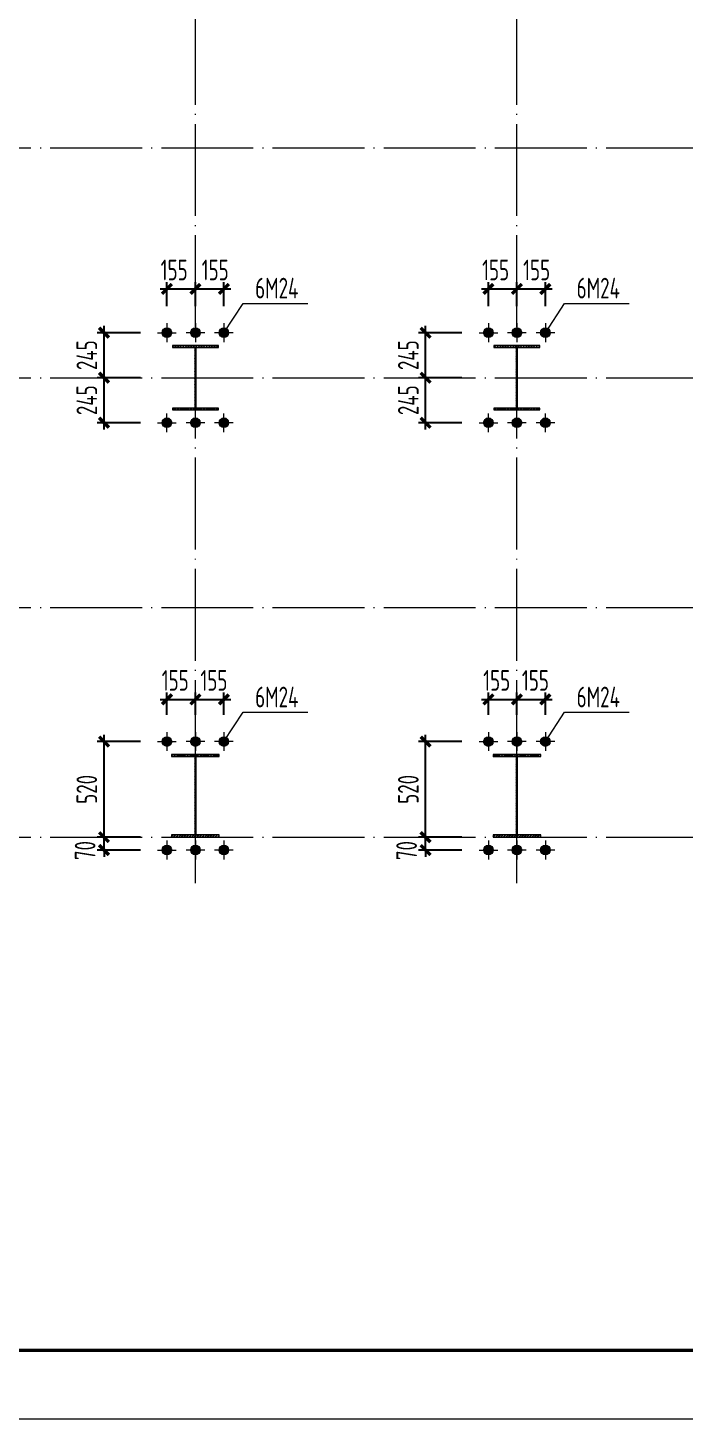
# Model space of a CAD drawing. Header units: millimetres. Extents: x 19781 to 898973, y -947928 to -267362.
# Drawn here: x 308317 to 322608, y -384690 to -354408 of the extents above; entities that cross this region are included whole.
import ezdxf
from ezdxf.enums import TextEntityAlignment as Align

# ---------------------------------------------------------------- set-up
doc = ezdxf.new("R2010")
doc.units = ezdxf.units.MM
doc.header["$LTSCALE"] = 100
doc.linetypes.add('CENTERX2', pattern=[101.599999, 63.5, -12.7, 12.7, -12.7])
doc.linetypes.add('DOTE', pattern=[2.42, 2, -0.2, 0.02, -0.2])
doc.layers.get('0').update_dxf_attribs({"lineweight": 18})
for name, color, linetype, lineweight in [('10', 7, 'Continuous', 18), ('11000', 4, 'Continuous', 18), ('BORDER', 7, 'Continuous', 18), ('DIM', 3, 'Continuous', 18), ('DOTE', 1, 'DOTE', 18), ('数字', 3, 'Continuous', 20), ('轴线', 1, 'CENTERX2', 13), ('钢柱', 4, 'Continuous', 20)]:
    doc.layers.add(name, color=color, linetype=linetype, lineweight=lineweight)
doc.styles.add('TSSD_REIN', font='tssdeng.shx', dxfattribs={"width": 0.7, "bigfont": 'hztxt.shx'})
doc.dimstyles.new('TSSD_100_100', dxfattribs={"dimtxt": 300, "dimasz": 100, "dimexe": 100, "dimexo": 250, "dimgap": 100, "dimtad": 1, "dimdec": 0, "dimzin": 0, "dimdsep": 46, "dimtxsty": 'TSSD_REIN', "dimblk": 'ARCHTICK', "dimcen": 0, "dimdle": 100, "dimclrt": 7, "dimadec": 0, "dimazin": 0, "dimtfac": 1, "dimtdec": 0, "dimtix": 1, "dimtmove": 2, "dimatfit": 3, "dimfxl": 1, "dimtolj": 1, "dimtzin": 0, "dimarcsym": 0})
pattern_1 = [(45, (0, 0), (-28.2842712, 28.2842712), []), (45, (0, 10), (-28.2842712, 28.2842712), [])]

# ---------------------------------------------------------------- blocks, each defined once
blk = doc.blocks.new('_ArchTick_0')
at = {"color": 0, "linetype": 'ByBlock'}
blk.add_lwpolyline([(-0.71, -0.71, 0.5, 0.5, 0), (0.71, 0.71, 0.5, 0.5, 0)], format="xyseb", dxfattribs=at)
blk = doc.blocks.new('*X237')
at = {"layer": 'DIM', "color": 0, "lineweight": -2, "ltscale": 100, "transparency": 16777216}
for p, q in [((311196, -369024), (312116, -369024)), ((311346, -369364), (311346, -368874)), ((311966, -369364), (311966, -368874))]:
    blk.add_line(p, q, dxfattribs=at)
at = {"layer": 'DIM', "color": 0, "lineweight": -2, "ltscale": 100, "transparency": 16777216, "xscale": 150, "yscale": 150, "zscale": 150, "rotation": 180}
blk.add_blockref('_ArchTick_0', (311346, -369024), dxfattribs=at)
at = {"layer": 'DIM', "color": 0, "lineweight": -2, "ltscale": 100, "transparency": 16777216, "xscale": 150, "yscale": 150, "zscale": 150}
blk.add_blockref('_ArchTick_0', (311966, -369024), dxfattribs=at)
at = {"layer": 'DIM', "color": 7, "ltscale": 100, "transparency": 16777216, "insert": (311526, -368611), "char_height": 450, "width": 2295, "attachment_point": 5, "style": 'TSSD_REIN'}
blk.add_mtext('155', dxfattribs=at)
blk = doc.blocks.new('_ARCHTICK')
at = {"color": 0, "linetype": 'ByBlock', "const_width": 0.5}
blk.add_lwpolyline([(-0.5, -0.5), (0.5, 0.5)], dxfattribs=at)
blk = doc.blocks.new('*X238')
at = {"layer": 'DIM', "color": 0, "lineweight": -2, "ltscale": 100, "transparency": 16777216}
for p, q in [((311816, -369024), (312736, -369024)), ((311966, -369364), (311966, -368874)), ((312586, -369364), (312586, -368874))]:
    blk.add_line(p, q, dxfattribs=at)
at = {"layer": 'DIM', "color": 0, "lineweight": -2, "ltscale": 100, "transparency": 16777216, "xscale": 150, "yscale": 150, "zscale": 150, "rotation": 180}
blk.add_blockref('_ArchTick_0', (311966, -369024), dxfattribs=at)
at = {"layer": 'DIM', "color": 0, "lineweight": -2, "ltscale": 100, "transparency": 16777216, "xscale": 150, "yscale": 150, "zscale": 150}
blk.add_blockref('_ArchTick_0', (312586, -369024), dxfattribs=at)
at = {"layer": 'DIM', "color": 7, "ltscale": 100, "transparency": 16777216, "insert": (312369, -368611), "char_height": 450, "width": 2295, "attachment_point": 5, "style": 'TSSD_REIN'}
blk.add_mtext('155', dxfattribs=at)
blk = doc.blocks.new('*X239')
at = {"layer": 'DIM', "color": 0, "lineweight": -2, "ltscale": 100, "transparency": 16777216}
for p, q in [((310767, -369943), (309827, -369943)), ((309977, -372173), (309977, -369793)), ((310767, -372023), (309827, -372023))]:
    blk.add_line(p, q, dxfattribs=at)
at = {"layer": 'DIM', "color": 0, "lineweight": -2, "ltscale": 100, "transparency": 16777216, "xscale": 150, "yscale": 150, "zscale": 150}
for p, rotation in [((309977, -369943), 90), ((309977, -372023), 270)]:
    blk.add_blockref('_ArchTick_0', p, dxfattribs=dict(at, rotation=rotation))
at = {"layer": 'DIM', "color": 7, "ltscale": 100, "transparency": 16777216, "insert": (309602, -370983), "char_height": 450, "width": 2430, "attachment_point": 5, "rotation": 90, "style": 'TSSD_REIN'}
blk.add_mtext('520', dxfattribs=at)
blk = doc.blocks.new('*X240')
at = {"layer": 'DIM', "color": 0, "lineweight": -2, "ltscale": 100, "transparency": 16777216}
for p, q in [((310767, -372023), (309827, -372023)), ((309977, -372023), (309977, -371873)), ((309977, -372303), (309977, -372023)), ((310767, -372303), (309827, -372303)), ((309977, -372303), (309977, -372453))]:
    blk.add_line(p, q, dxfattribs=at)
at = {"layer": 'DIM', "color": 0, "lineweight": -2, "ltscale": 100, "transparency": 16777216, "xscale": 150, "yscale": 150, "zscale": 150}
for p, rotation in [((309977, -372023), 270), ((309977, -372303), 90)]:
    blk.add_blockref('_ArchTick_0', p, dxfattribs=dict(at, rotation=rotation))
at = {"layer": 'DIM', "color": 7, "ltscale": 100, "transparency": 16777216, "insert": (309565, -372315), "char_height": 450, "width": 1530, "attachment_point": 5, "rotation": 90, "style": 'TSSD_REIN'}
blk.add_mtext('70', dxfattribs=at)
blk = doc.blocks.new('*X269')
at = {"layer": 'DIM', "color": 0, "lineweight": -2, "ltscale": 100, "transparency": 16777216}
for p, q in [((318196, -369024), (319116, -369024)), ((318346, -369364), (318346, -368874)), ((318966, -369364), (318966, -368874))]:
    blk.add_line(p, q, dxfattribs=at)
at = {"layer": 'DIM', "color": 0, "lineweight": -2, "ltscale": 100, "transparency": 16777216, "xscale": 150, "yscale": 150, "zscale": 150, "rotation": 180}
blk.add_blockref('_ArchTick_0', (318346, -369024), dxfattribs=at)
at = {"layer": 'DIM', "color": 0, "lineweight": -2, "ltscale": 100, "transparency": 16777216, "xscale": 150, "yscale": 150, "zscale": 150}
blk.add_blockref('_ArchTick_0', (318966, -369024), dxfattribs=at)
at = {"layer": 'DIM', "color": 7, "ltscale": 100, "transparency": 16777216, "insert": (318526, -368611), "char_height": 450, "width": 2295, "attachment_point": 5, "style": 'TSSD_REIN'}
blk.add_mtext('155', dxfattribs=at)
blk = doc.blocks.new('*X270')
at = {"layer": 'DIM', "color": 0, "lineweight": -2, "ltscale": 100, "transparency": 16777216}
for p, q in [((318816, -369024), (319736, -369024)), ((318966, -369364), (318966, -368874)), ((319586, -369364), (319586, -368874))]:
    blk.add_line(p, q, dxfattribs=at)
at = {"layer": 'DIM', "color": 0, "lineweight": -2, "ltscale": 100, "transparency": 16777216, "xscale": 150, "yscale": 150, "zscale": 150, "rotation": 180}
blk.add_blockref('_ArchTick_0', (318966, -369024), dxfattribs=at)
at = {"layer": 'DIM', "color": 0, "lineweight": -2, "ltscale": 100, "transparency": 16777216, "xscale": 150, "yscale": 150, "zscale": 150}
blk.add_blockref('_ArchTick_0', (319586, -369024), dxfattribs=at)
at = {"layer": 'DIM', "color": 7, "ltscale": 100, "transparency": 16777216, "insert": (319369, -368611), "char_height": 450, "width": 2295, "attachment_point": 5, "style": 'TSSD_REIN'}
blk.add_mtext('155', dxfattribs=at)
blk = doc.blocks.new('*X271')
at = {"layer": 'DIM', "color": 0, "lineweight": -2, "ltscale": 100, "transparency": 16777216}
for p, q in [((317767, -369943), (316827, -369943)), ((316977, -372173), (316977, -369793)), ((317767, -372023), (316827, -372023))]:
    blk.add_line(p, q, dxfattribs=at)
at = {"layer": 'DIM', "color": 0, "lineweight": -2, "ltscale": 100, "transparency": 16777216, "xscale": 150, "yscale": 150, "zscale": 150}
for p, rotation in [((316977, -369943), 90), ((316977, -372023), 270)]:
    blk.add_blockref('_ArchTick_0', p, dxfattribs=dict(at, rotation=rotation))
at = {"layer": 'DIM', "color": 7, "ltscale": 100, "transparency": 16777216, "insert": (316602, -370983), "char_height": 450, "width": 2430, "attachment_point": 5, "rotation": 90, "style": 'TSSD_REIN'}
blk.add_mtext('520', dxfattribs=at)
blk = doc.blocks.new('*X272')
at = {"layer": 'DIM', "color": 0, "lineweight": -2, "ltscale": 100, "transparency": 16777216}
for p, q in [((317767, -372023), (316827, -372023)), ((316977, -372023), (316977, -371873)), ((316977, -372303), (316977, -372023)), ((317767, -372303), (316827, -372303)), ((316977, -372303), (316977, -372453))]:
    blk.add_line(p, q, dxfattribs=at)
at = {"layer": 'DIM', "color": 0, "lineweight": -2, "ltscale": 100, "transparency": 16777216, "xscale": 150, "yscale": 150, "zscale": 150}
for p, rotation in [((316977, -372023), 270), ((316977, -372303), 90)]:
    blk.add_blockref('_ArchTick_0', p, dxfattribs=dict(at, rotation=rotation))
at = {"layer": 'DIM', "color": 7, "ltscale": 100, "transparency": 16777216, "insert": (316565, -372315), "char_height": 450, "width": 1530, "attachment_point": 5, "rotation": 90, "style": 'TSSD_REIN'}
blk.add_mtext('70', dxfattribs=at)
blk = doc.blocks.new('*X586')
at = {"layer": 'DIM', "color": 0, "lineweight": -2, "ltscale": 100, "transparency": 16777216}
for p, q in [((311346, -360464), (311346, -359941)), ((311966, -360464), (311966, -359941)), ((311196, -360091), (312116, -360091))]:
    blk.add_line(p, q, dxfattribs=at)
at = {"layer": 'DIM', "color": 0, "lineweight": -2, "ltscale": 100, "transparency": 16777216, "xscale": 150, "yscale": 150, "zscale": 150, "rotation": 180}
blk.add_blockref('_ArchTick_0', (311346, -360091), dxfattribs=at)
at = {"layer": 'DIM', "color": 0, "lineweight": -2, "ltscale": 100, "transparency": 16777216, "xscale": 150, "yscale": 150, "zscale": 150}
blk.add_blockref('_ArchTick_0', (311966, -360091), dxfattribs=at)
at = {"layer": 'DIM', "color": 7, "ltscale": 100, "transparency": 16777216, "insert": (311503, -359678), "char_height": 450, "width": 2295, "attachment_point": 5, "style": 'TSSD_REIN'}
blk.add_mtext('155', dxfattribs=at)
blk = doc.blocks.new('*X587')
at = {"layer": 'DIM', "color": 0, "lineweight": -2, "ltscale": 100, "transparency": 16777216}
for p, q in [((311966, -360464), (311966, -359941)), ((312586, -360464), (312586, -359941)), ((311816, -360091), (312736, -360091))]:
    blk.add_line(p, q, dxfattribs=at)
at = {"layer": 'DIM', "color": 0, "lineweight": -2, "ltscale": 100, "transparency": 16777216, "xscale": 150, "yscale": 150, "zscale": 150, "rotation": 180}
blk.add_blockref('_ArchTick_0', (311966, -360091), dxfattribs=at)
at = {"layer": 'DIM', "color": 0, "lineweight": -2, "ltscale": 100, "transparency": 16777216, "xscale": 150, "yscale": 150, "zscale": 150}
blk.add_blockref('_ArchTick_0', (312586, -360091), dxfattribs=at)
at = {"layer": 'DIM', "color": 7, "ltscale": 100, "transparency": 16777216, "insert": (312396, -359678), "char_height": 450, "width": 2295, "attachment_point": 5, "style": 'TSSD_REIN'}
blk.add_mtext('155', dxfattribs=at)
blk = doc.blocks.new('*X588')
at = {"layer": 'DIM', "color": 0, "lineweight": -2, "ltscale": 100, "transparency": 16777216}
for p, q in [((309977, -363153), (309977, -361873)), ((310767, -362023), (309827, -362023)), ((310767, -363003), (309827, -363003))]:
    blk.add_line(p, q, dxfattribs=at)
at = {"layer": 'DIM', "color": 0, "lineweight": -2, "ltscale": 100, "transparency": 16777216, "xscale": 150, "yscale": 150, "zscale": 150}
for p, rotation in [((309977, -362023), 90), ((309977, -363003), 270)]:
    blk.add_blockref('_ArchTick_0', p, dxfattribs=dict(at, rotation=rotation))
at = {"layer": 'DIM', "color": 7, "ltscale": 100, "transparency": 16777216, "insert": (309602, -362513), "char_height": 450, "width": 2430, "attachment_point": 5, "rotation": 90, "style": 'TSSD_REIN'}
blk.add_mtext('245', dxfattribs=at)
blk = doc.blocks.new('*X589')
at = {"layer": 'DIM', "color": 0, "lineweight": -2, "ltscale": 100, "transparency": 16777216}
for p, q in [((309977, -362173), (309977, -360893)), ((310767, -361043), (309827, -361043)), ((310767, -362023), (309827, -362023))]:
    blk.add_line(p, q, dxfattribs=at)
at = {"layer": 'DIM', "color": 0, "lineweight": -2, "ltscale": 100, "transparency": 16777216, "xscale": 150, "yscale": 150, "zscale": 150}
for p, rotation in [((309977, -361043), 90), ((309977, -362023), 270)]:
    blk.add_blockref('_ArchTick_0', p, dxfattribs=dict(at, rotation=rotation))
at = {"layer": 'DIM', "color": 7, "ltscale": 100, "transparency": 16777216, "insert": (309602, -361533), "char_height": 450, "width": 2430, "attachment_point": 5, "rotation": 90, "style": 'TSSD_REIN'}
blk.add_mtext('245', dxfattribs=at)
blk = doc.blocks.new('*X594')
at = {"layer": 'DIM', "color": 0, "lineweight": -2, "ltscale": 100, "transparency": 16777216}
for p, q in [((318346, -360464), (318346, -359941)), ((318966, -360464), (318966, -359941)), ((318196, -360091), (319116, -360091))]:
    blk.add_line(p, q, dxfattribs=at)
at = {"layer": 'DIM', "color": 0, "lineweight": -2, "ltscale": 100, "transparency": 16777216, "xscale": 150, "yscale": 150, "zscale": 150, "rotation": 180}
blk.add_blockref('_ArchTick_0', (318346, -360091), dxfattribs=at)
at = {"layer": 'DIM', "color": 0, "lineweight": -2, "ltscale": 100, "transparency": 16777216, "xscale": 150, "yscale": 150, "zscale": 150}
blk.add_blockref('_ArchTick_0', (318966, -360091), dxfattribs=at)
at = {"layer": 'DIM', "color": 7, "ltscale": 100, "transparency": 16777216, "insert": (318503, -359678), "char_height": 450, "width": 2295, "attachment_point": 5, "style": 'TSSD_REIN'}
blk.add_mtext('155', dxfattribs=at)
blk = doc.blocks.new('*X595')
at = {"layer": 'DIM', "color": 0, "lineweight": -2, "ltscale": 100, "transparency": 16777216}
for p, q in [((318966, -360464), (318966, -359941)), ((319586, -360464), (319586, -359941)), ((318816, -360091), (319736, -360091))]:
    blk.add_line(p, q, dxfattribs=at)
at = {"layer": 'DIM', "color": 0, "lineweight": -2, "ltscale": 100, "transparency": 16777216, "xscale": 150, "yscale": 150, "zscale": 150, "rotation": 180}
blk.add_blockref('_ArchTick_0', (318966, -360091), dxfattribs=at)
at = {"layer": 'DIM', "color": 0, "lineweight": -2, "ltscale": 100, "transparency": 16777216, "xscale": 150, "yscale": 150, "zscale": 150}
blk.add_blockref('_ArchTick_0', (319586, -360091), dxfattribs=at)
at = {"layer": 'DIM', "color": 7, "ltscale": 100, "transparency": 16777216, "insert": (319396, -359678), "char_height": 450, "width": 2295, "attachment_point": 5, "style": 'TSSD_REIN'}
blk.add_mtext('155', dxfattribs=at)
blk = doc.blocks.new('*X596')
at = {"layer": 'DIM', "color": 0, "lineweight": -2, "ltscale": 100, "transparency": 16777216}
for p, q in [((316977, -363153), (316977, -361873)), ((317767, -362023), (316827, -362023)), ((317767, -363003), (316827, -363003))]:
    blk.add_line(p, q, dxfattribs=at)
at = {"layer": 'DIM', "color": 0, "lineweight": -2, "ltscale": 100, "transparency": 16777216, "xscale": 150, "yscale": 150, "zscale": 150}
for p, rotation in [((316977, -362023), 90), ((316977, -363003), 270)]:
    blk.add_blockref('_ArchTick_0', p, dxfattribs=dict(at, rotation=rotation))
at = {"layer": 'DIM', "color": 7, "ltscale": 100, "transparency": 16777216, "insert": (316602, -362513), "char_height": 450, "width": 2430, "attachment_point": 5, "rotation": 90, "style": 'TSSD_REIN'}
blk.add_mtext('245', dxfattribs=at)
blk = doc.blocks.new('*X597')
at = {"layer": 'DIM', "color": 0, "lineweight": -2, "ltscale": 100, "transparency": 16777216}
for p, q in [((316977, -362173), (316977, -360893)), ((317767, -361043), (316827, -361043)), ((317767, -362023), (316827, -362023))]:
    blk.add_line(p, q, dxfattribs=at)
at = {"layer": 'DIM', "color": 0, "lineweight": -2, "ltscale": 100, "transparency": 16777216, "xscale": 150, "yscale": 150, "zscale": 150}
for p, rotation in [((316977, -361043), 90), ((316977, -362023), 270)]:
    blk.add_blockref('_ArchTick_0', p, dxfattribs=dict(at, rotation=rotation))
at = {"layer": 'DIM', "color": 7, "ltscale": 100, "transparency": 16777216, "insert": (316602, -361533), "char_height": 450, "width": 2430, "attachment_point": 5, "rotation": 90, "style": 'TSSD_REIN'}
blk.add_mtext('245', dxfattribs=at)

msp = doc.modelspace()

# ---------------------------------------------------------------- hatches: boundary and pattern name
h = msp.add_hatch(color=256)
edge = h.paths.add_edge_path(flags=0)
edge.add_arc((311346, -361043), 104, 0, 360)
h = msp.add_hatch(color=256)
edge = h.paths.add_edge_path(flags=0)
edge.add_arc((311966, -361043), 104, 0, 360)
h = msp.add_hatch(color=256)
edge = h.paths.add_edge_path(flags=0)
edge.add_arc((312586, -361043), 104, 0, 360)
h = msp.add_hatch(color=256)
edge = h.paths.add_edge_path(flags=0)
edge.add_arc((318346, -361043), 104, 0, 360)
h = msp.add_hatch(color=256)
edge = h.paths.add_edge_path(flags=0)
edge.add_arc((318966, -361043), 104, 0, 360)
h = msp.add_hatch(color=256)
edge = h.paths.add_edge_path(flags=0)
edge.add_arc((319586, -361043), 104, 0, 360)
h = msp.add_hatch(color=256)
edge = h.paths.add_edge_path(flags=0)
edge.add_arc((311346, -363003), 104, 0, 360)
h = msp.add_hatch(color=256)
edge = h.paths.add_edge_path(flags=0)
edge.add_arc((311966, -363003), 104, 0, 360)
h = msp.add_hatch(color=256)
edge = h.paths.add_edge_path(flags=0)
edge.add_arc((312586, -363003), 104, 0, 360)
h = msp.add_hatch(color=256)
edge = h.paths.add_edge_path(flags=0)
edge.add_arc((318346, -363003), 104, 0, 360)
h = msp.add_hatch(color=256)
edge = h.paths.add_edge_path(flags=0)
edge.add_arc((318966, -363003), 104, 0, 360)
h = msp.add_hatch(color=256)
edge = h.paths.add_edge_path(flags=0)
edge.add_arc((319586, -363003), 104, 0, 360)
h = msp.add_hatch(color=256)
edge = h.paths.add_edge_path(flags=0)
edge.add_arc((311346, -369943), 104, 0, 360)
h = msp.add_hatch(color=256)
edge = h.paths.add_edge_path(flags=0)
edge.add_arc((311966, -369943), 104, 0, 360)
h = msp.add_hatch(color=256)
edge = h.paths.add_edge_path(flags=0)
edge.add_arc((312586, -369943), 104, 0, 360)
h = msp.add_hatch(color=256)
edge = h.paths.add_edge_path(flags=0)
edge.add_arc((318346, -369943), 104, 0, 360)
h = msp.add_hatch(color=256)
edge = h.paths.add_edge_path(flags=0)
edge.add_arc((318966, -369943), 104, 0, 360)
h = msp.add_hatch(color=256)
edge = h.paths.add_edge_path(flags=0)
edge.add_arc((319586, -369943), 104, 0, 360)
h = msp.add_hatch(color=256)
edge = h.paths.add_edge_path(flags=0)
edge.add_arc((311346, -372303), 104, 0, 360)
h = msp.add_hatch(color=256)
edge = h.paths.add_edge_path(flags=0)
edge.add_arc((311966, -372303), 104, 0, 360)
h = msp.add_hatch(color=256)
edge = h.paths.add_edge_path(flags=0)
edge.add_arc((312586, -372303), 104, 0, 360)
h = msp.add_hatch(color=256)
edge = h.paths.add_edge_path(flags=0)
edge.add_arc((318346, -372303), 104, 0, 360)
h = msp.add_hatch(color=256)
edge = h.paths.add_edge_path(flags=0)
edge.add_arc((318966, -372303), 104, 0, 360)
h = msp.add_hatch(color=256)
edge = h.paths.add_edge_path(flags=0)
edge.add_arc((319586, -372303), 104, 0, 360)
at = {"layer": '10', "ltscale": 100}
h = msp.add_hatch(dxfattribs=at)
h.set_pattern_fill('金属', color=256, style=0, pattern_type=0)
h.set_pattern_definition(pattern_1)
h.paths.add_polyline_path([(311982, -361363), (312466, -361363), (312466, -361323), (311466, -361323), (311466, -361363), (311950, -361363), (311950, -362683), (311466, -362683), (311466, -362723), (312466, -362723), (312466, -362683), (311982, -362683)], flags=0)
h = msp.add_hatch(dxfattribs=at)
h.set_pattern_fill('金属', color=256, style=0, pattern_type=0)
h.set_pattern_definition(pattern_1)
h.paths.add_polyline_path([(318982, -361363), (319466, -361363), (319466, -361323), (318466, -361323), (318466, -361363), (318950, -361363), (318950, -362683), (318466, -362683), (318466, -362723), (319466, -362723), (319466, -362683), (318982, -362683)], flags=0)
h = msp.add_hatch(dxfattribs=at)
h.set_pattern_fill('金属', color=256, style=0, pattern_type=0)
h.set_pattern_definition(pattern_1)
h.paths.add_polyline_path([(311982, -370271), (312486, -370271), (312486, -370223), (311446, -370223), (311446, -370271), (311950, -370271), (311950, -371975), (311446, -371975), (311446, -372023), (312486, -372023), (312486, -371975), (311982, -371975)], flags=0)
h = msp.add_hatch(dxfattribs=at)
h.set_pattern_fill('金属', color=256, style=0, pattern_type=0)
h.set_pattern_definition(pattern_1)
h.paths.add_polyline_path([(318982, -370271), (319486, -370271), (319486, -370223), (318446, -370223), (318446, -370271), (318950, -370271), (318950, -371975), (318446, -371975), (318446, -372023), (319486, -372023), (319486, -371975), (318982, -371975)], flags=0)

# ---------------------------------------------------------------- linework, layer by layer
at = {"layer": '11000'}
for centre in [(311346, -361043), (311966, -361043), (312586, -361043), (318346, -361043), (318966, -361043), (319586, -361043), (311346, -363003), (311966, -363003), (312586, -363003), (318346, -363003), (318966, -363003), (319586, -363003), (311346, -369943), (311966, -369943), (312586, -369943), (318346, -369943), (318966, -369943), (319586, -369943), (311346, -372303), (311966, -372303), (312586, -372303), (318346, -372303), (318966, -372303), (319586, -372303)]:
    msp.add_circle(centre, 104, dxfattribs=at)
at = {"layer": 'BORDER'}
msp.add_lwpolyline([(292042.79, -384690.47), (292042.79, -321690.47), (425692.79, -321690.47), (425692.79, -384690.47)], close=True, dxfattribs=at)
msp.add_lwpolyline([(295792.79, -383190.47, 75, 75, 0), (295792.79, -323190.47, 75, 75, 0), (424192.79, -323190.47, 75, 75, 0), (424192.79, -383190.47, 75, 75, 0)], format="xyseb", close=True, dxfattribs=at)
at = {"layer": 'DOTE', "linetype": 'DOTE', "ltscale": 10}
for p, q in [((311966, -373023), (311966, -331023)), ((318966, -373023), (318966, -331023)), ((303966, -357023), (403966, -357023)), ((303966, -362023), (403966, -362023)), ((303966, -367023), (403966, -367023)), ((303966, -372023), (403966, -372023))]:
    msp.add_line(p, q, dxfattribs=at)
at = {"layer": '数字', "ltscale": 100}
for p, q in [((312586, -361043), (313004.43, -360404.58)), ((313004.43, -360404.58), (314411.49, -360404.58)), ((319586, -361043), (320004.43, -360404.58)), ((320004.43, -360404.58), (321411.49, -360404.58)), ((312586, -369943), (313004.43, -369304.58)), ((313004.43, -369304.58), (314411.49, -369304.58)), ((319586, -369943), (320004.43, -369304.58)), ((320004.43, -369304.58), (321411.49, -369304.58))]:
    msp.add_line(p, q, dxfattribs=at)
at = {"layer": '轴线'}
for p, q in [((311346, -360839), (311346, -361247)), ((311966, -360839), (311966, -361247)), ((312586, -360839), (312586, -361247)), ((318346, -360839), (318346, -361247)), ((318966, -360839), (318966, -361247)), ((319586, -360839), (319586, -361247)), ((311142, -361043), (311550, -361043)), ((312170, -361043), (311762, -361043)), ((312790, -361043), (312382, -361043)), ((318142, -361043), (318550, -361043)), ((319170, -361043), (318762, -361043)), ((319790, -361043), (319382, -361043)), ((311142, -363003), (311550, -363003)), ((311346, -363207), (311346, -362799)), ((312170, -363003), (311762, -363003)), ((311966, -363207), (311966, -362799)), ((312790, -363003), (312382, -363003)), ((312586, -363207), (312586, -362799)), ((318142, -363003), (318550, -363003)), ((318346, -363207), (318346, -362799)), ((319170, -363003), (318762, -363003)), ((318966, -363207), (318966, -362799)), ((319790, -363003), (319382, -363003)), ((319586, -363207), (319586, -362799)), ((311346, -369739), (311346, -370147)), ((311966, -369739), (311966, -370147)), ((312586, -369739), (312586, -370147)), ((318346, -369739), (318346, -370147)), ((318966, -369739), (318966, -370147)), ((319586, -369739), (319586, -370147)), ((311142, -369943), (311550, -369943)), ((312170, -369943), (311762, -369943)), ((312790, -369943), (312382, -369943)), ((318142, -369943), (318550, -369943)), ((319170, -369943), (318762, -369943)), ((319790, -369943), (319382, -369943)), ((311346, -372099), (311346, -372507)), ((311966, -372099), (311966, -372507)), ((312586, -372099), (312586, -372507)), ((318346, -372099), (318346, -372507)), ((318966, -372099), (318966, -372507)), ((319586, -372099), (319586, -372507)), ((311142, -372303), (311550, -372303)), ((312170, -372303), (311762, -372303)), ((312790, -372303), (312382, -372303)), ((318142, -372303), (318550, -372303)), ((319170, -372303), (318762, -372303)), ((319790, -372303), (319382, -372303))]:
    msp.add_line(p, q, dxfattribs=at)
at = {"layer": '钢柱', "ltscale": 100}
for points in [[(311982, -361363), (312466, -361363), (312466, -361323), (311466, -361323), (311466, -361363), (311950, -361363), (311950, -362683), (311466, -362683), (311466, -362723), (312466, -362723), (312466, -362683), (311982, -362683)], [(318982, -361363), (319466, -361363), (319466, -361323), (318466, -361323), (318466, -361363), (318950, -361363), (318950, -362683), (318466, -362683), (318466, -362723), (319466, -362723), (319466, -362683), (318982, -362683)], [(311982, -370271), (312486, -370271), (312486, -370223), (311446, -370223), (311446, -370271), (311950, -370271), (311950, -371975), (311446, -371975), (311446, -372023), (312486, -372023), (312486, -371975), (311982, -371975)], [(318982, -370271), (319486, -370271), (319486, -370223), (318446, -370223), (318446, -370271), (318950, -370271), (318950, -371975), (318446, -371975), (318446, -372023), (319486, -372023), (319486, -371975), (318982, -371975)]]:
    msp.add_lwpolyline(points, close=True, dxfattribs=at)

# ---------------------------------------------------------------- texts
at = {"layer": '数字', "ltscale": 100, "style": 'TSSD_REIN', "width": 0.7}
for p in [(313738.36, -360072.88), (320738.36, -360072.88), (313738.36, -368972.88), (320738.36, -368972.88)]:
    msp.add_text('6M24', height=450, dxfattribs=at).set_placement(p, align=Align.MIDDLE_CENTER)

# ---------------------------------------------------------------- dimensions: what is measured, and where the dimension line sits
at = {"layer": 'DIM', "ltscale": 100}
for base, p1, p2, angle, text, picture, middle in [((311966, -360090.85), (311346, -360839), (311966, -360839), 0, '155', '*X586', (311502.64, -359678.35)), ((312586, -360090.85), (311966, -360839), (312586, -360839), 0, '155', '*X587', (312396.37, -359678.35)), ((318966, -360090.85), (318346, -360839), (318966, -360839), 0, '155', '*X594', (318502.64, -359678.35)), ((319586, -360090.85), (318966, -360839), (319586, -360839), 0, '155', '*X595', (319396.37, -359678.35)), ((311966, -369023.52), (311346, -369739), (311966, -369739), 0, '155', '*X237', (311525.64, -368611.02)), ((312586, -369023.52), (311966, -369739), (312586, -369739), 0, '155', '*X238', (312369.37, -368611.02)), ((318966, -369023.52), (318346, -369739), (318966, -369739), 0, '155', '*X269', (318525.64, -368611.02)), ((319586, -369023.52), (318966, -369739), (319586, -369739), 0, '155', '*X270', (319369.37, -368611.02)), ((309977.18, -372023), (311142, -372303), (311142, -372023), 90, '70', '*X240', (309564.68, -372315)), ((316977.18, -372023), (318142, -372303), (318142, -372023), 90, '70', '*X272', (316564.68, -372315))]:
    dim = msp.add_linear_dim(base=base, p1=p1, p2=p2, angle=angle, text=text, dimstyle='TSSD_100_100', override={"dimscale": 1.5, "dimsah": 1}, dxfattribs=at)
    dim.commit()
    dim.dimension.update_dxf_attribs({"geometry": picture, "text_midpoint": middle, "dimtype": 160})
for base, p1, p2, text, picture, middle in [((309977.18, -361043), (311142, -362023), (311142, -361043), '245', '*X589', (309602.18, -361533)), ((316977.18, -361043), (318142, -362023), (318142, -361043), '245', '*X597', (316602.18, -361533)), ((309977.18, -362023), (311142, -363003), (311142, -362023), '245', '*X588', (309602.18, -362513)), ((316977.18, -362023), (318142, -363003), (318142, -362023), '245', '*X596', (316602.18, -362513)), ((309977.18, -369943), (311142, -372023), (311142, -369943), '520', '*X239', (309602.18, -370983)), ((316977.18, -369943), (318142, -372023), (318142, -369943), '520', '*X271', (316602.18, -370983))]:
    dim = msp.add_linear_dim(base=base, p1=p1, p2=p2, angle=90, text=text, dimstyle='TSSD_100_100', override={"dimscale": 1.5, "dimsah": 1}, dxfattribs=at)
    dim.commit()
    dim.dimension.update_dxf_attribs({"geometry": picture, "text_midpoint": middle})

doc.saveas('drawing.dxf')
